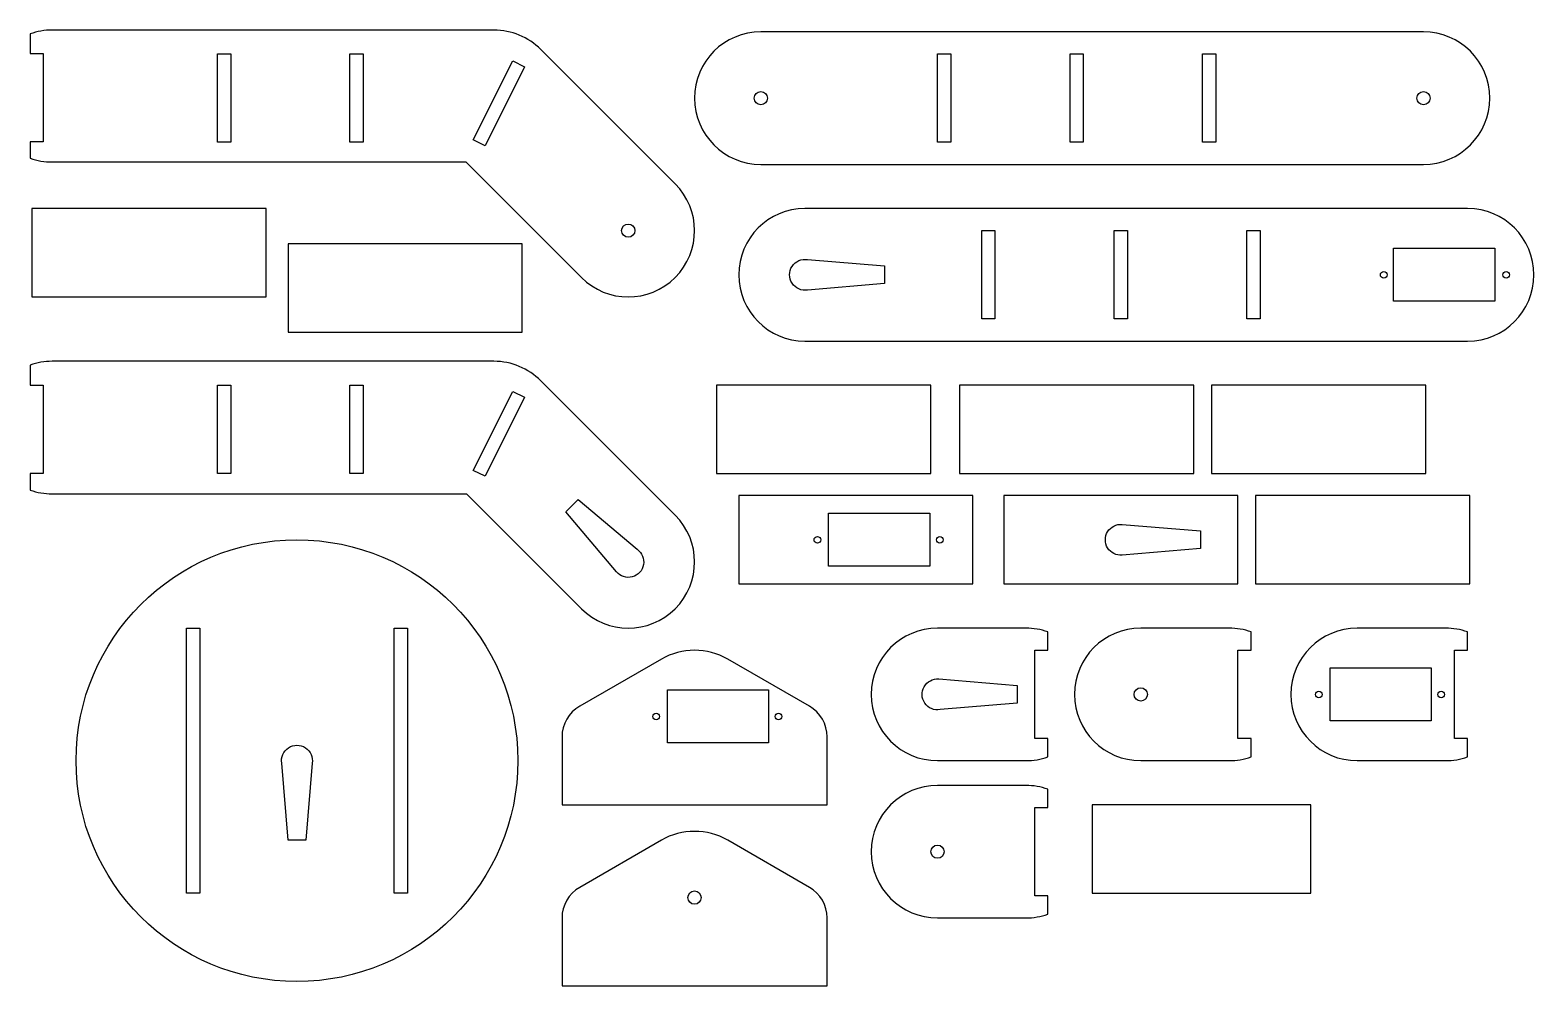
# Model space of a CAD drawing. Header units: millimetres. Extents: x 0 to 340, y -221 to -5.
import ezdxf

# ---------------------------------------------------------------- set-up
doc = ezdxf.new("R2010")
doc.units = ezdxf.units.MM
doc.layers.get('0').update_dxf_attribs({"linetype": 'CONTINUOUS'})

msp = doc.modelspace()

# ---------------------------------------------------------------- linework, layer by layer
for points in [[(115.2, -8.99, 0.198912), (104.59, -4.59), (4.59, -4.59, 0.086012), (-0.41, -5.46), (-0.41, -9.89), (2.59, -9.89), (2.59, -29.89), (-0.41, -29.89), (-0.41, -33.6, 0.085164), (4.59, -34.45), (98.24, -34.45), (124.39, -60.61, 1), (145.61, -39.39)], [(315, -35, 1), (315, -5), (165, -5, 1), (165, -35)], [(175, -45, 1), (175, -75), (325, -75, 1), (325, -45)], [(193, -58), (193, -62), (175.58, -63.45, -1.181818), (175.58, -56.55)], [(115.2, -83.99, 0.198912), (104.59, -79.59), (4.59, -79.59, 0.085164), (-0.41, -80.45), (-0.41, -84.97), (2.59, -84.97), (2.59, -104.97), (-0.41, -104.97), (-0.41, -108.74, 0.085164), (4.59, -109.59), (98.38, -109.59), (124.39, -135.61, 1), (145.61, -114.39)], [(120.86, -113.69), (123.69, -110.86), (137.03, -122.15, -1.133578), (132.33, -127.26)], [(264.5, -118), (264.5, -122), (246.79, -123.49, -1.087542), (246.79, -116.51)], [(230, -140.86, 0.085164), (225, -140), (205, -140, 1), (205, -170), (225, -170, 0.085164), (230, -169.14), (230, -165), (227, -165), (227, -145), (230, -145)], [(276, -140.86, 0.085164), (271, -140), (251, -140, 1), (251, -170), (271, -170, 0.085164), (276, -169.14), (276, -165), (273, -165), (273, -145), (276, -145)], [(300, -140, 1), (300, -170), (320, -170, 0.085164), (325, -169.14), (325, -165), (322, -165), (322, -145), (325, -145), (325, -140.86, 0.085164), (320, -140)], [(180, -164.62, 0.267949), (176, -157.69), (157.5, -147.01, 0.267949), (142.5, -147.01), (124, -157.69, 0.267949), (120, -164.62), (120, -180), (180, -180)], [(223, -153), (223, -157), (205.58, -158.45, -1.133578), (205.29, -151.51)], [(62, -188), (58, -188), (56.55, -170.58, -1.181818), (63.45, -170.58)], [(230, -176.47, 0.085164), (225, -175.61), (205, -175.61, 1), (205, -205.61), (225, -205.61, 0.085164), (230, -204.75), (230, -200.61), (227, -200.61), (227, -180.61), (230, -180.61)], [(180, -205.62, 0.267949), (176, -198.69), (157.5, -188.01, 0.267949), (142.5, -188.01), (124, -198.69, 0.267949), (120, -205.62), (120, -221), (180, -221)]]:
    msp.add_lwpolyline(points, format="xyb", close=True)
for points in [[(45, -30), (42, -30), (42, -10), (45, -10)], [(75, -30), (72, -30), (72, -10), (75, -10)], [(208, -30), (205, -30), (205, -10), (208, -10)], [(238, -30), (235, -30), (235, -10), (238, -10)], [(268, -30), (265, -30), (265, -10), (268, -10)], [(102.59, -30.78), (99.91, -29.43), (108.85, -11.55), (111.53, -12.89)], [(0, -65), (53, -65), (53, -45), (0, -45)], [(218, -70), (215, -70), (215, -50), (218, -50)], [(248, -70), (245, -70), (245, -50), (248, -50)], [(278, -50), (278, -70), (275, -70), (275, -50)], [(58, -73), (111, -73), (111, -53), (58, -53)], [(331.15, -54), (331.15, -66), (308.25, -66), (308.25, -54)], [(45, -105), (42, -105), (42, -85), (45, -85)], [(75, -105), (72, -105), (72, -85), (75, -85)], [(155, -105), (203.5, -105), (203.5, -85), (155, -85)], [(210, -105), (263, -105), (263, -85), (210, -85)], [(267, -105), (315.5, -105), (315.5, -85), (267, -85)], [(102.59, -105.62), (99.9, -104.28), (108.85, -86.39), (111.53, -87.73)], [(160, -130), (213, -130), (213, -110), (160, -110)], [(220, -130), (273, -130), (273, -110), (220, -110)], [(277, -130), (325.5, -130), (325.5, -110), (277, -110)], [(203.25, -126), (180.35, -126), (180.35, -114), (203.25, -114)], [(38, -200), (35, -200), (35, -140), (38, -140)], [(85, -140), (85, -200), (82, -200), (82, -140)], [(316.75, -161), (293.85, -161), (293.85, -149), (316.75, -149)], [(166.75, -166), (143.85, -166), (143.85, -154), (166.75, -154)], [(240, -200), (289.5, -200), (289.5, -180), (240, -180)]]:
    msp.add_lwpolyline(points, close=True)
for centre, radius in [((165, -20), 1.5), ((315, -20), 1.5), ((135, -50), 1.5), ((306, -60), 0.75), ((333.7, -60), 0.75), ((60, -170), 50), ((177.8, -120), 0.75), ((205.5, -120), 0.75), ((251, -155), 1.5), ((291.3, -155), 0.75), ((319, -155), 0.75), ((141.3, -160), 0.75), ((169, -160), 0.75), ((205, -190.61), 1.5), ((150, -201), 1.5)]:
    msp.add_circle(centre, radius)

doc.saveas('drawing.dxf')
